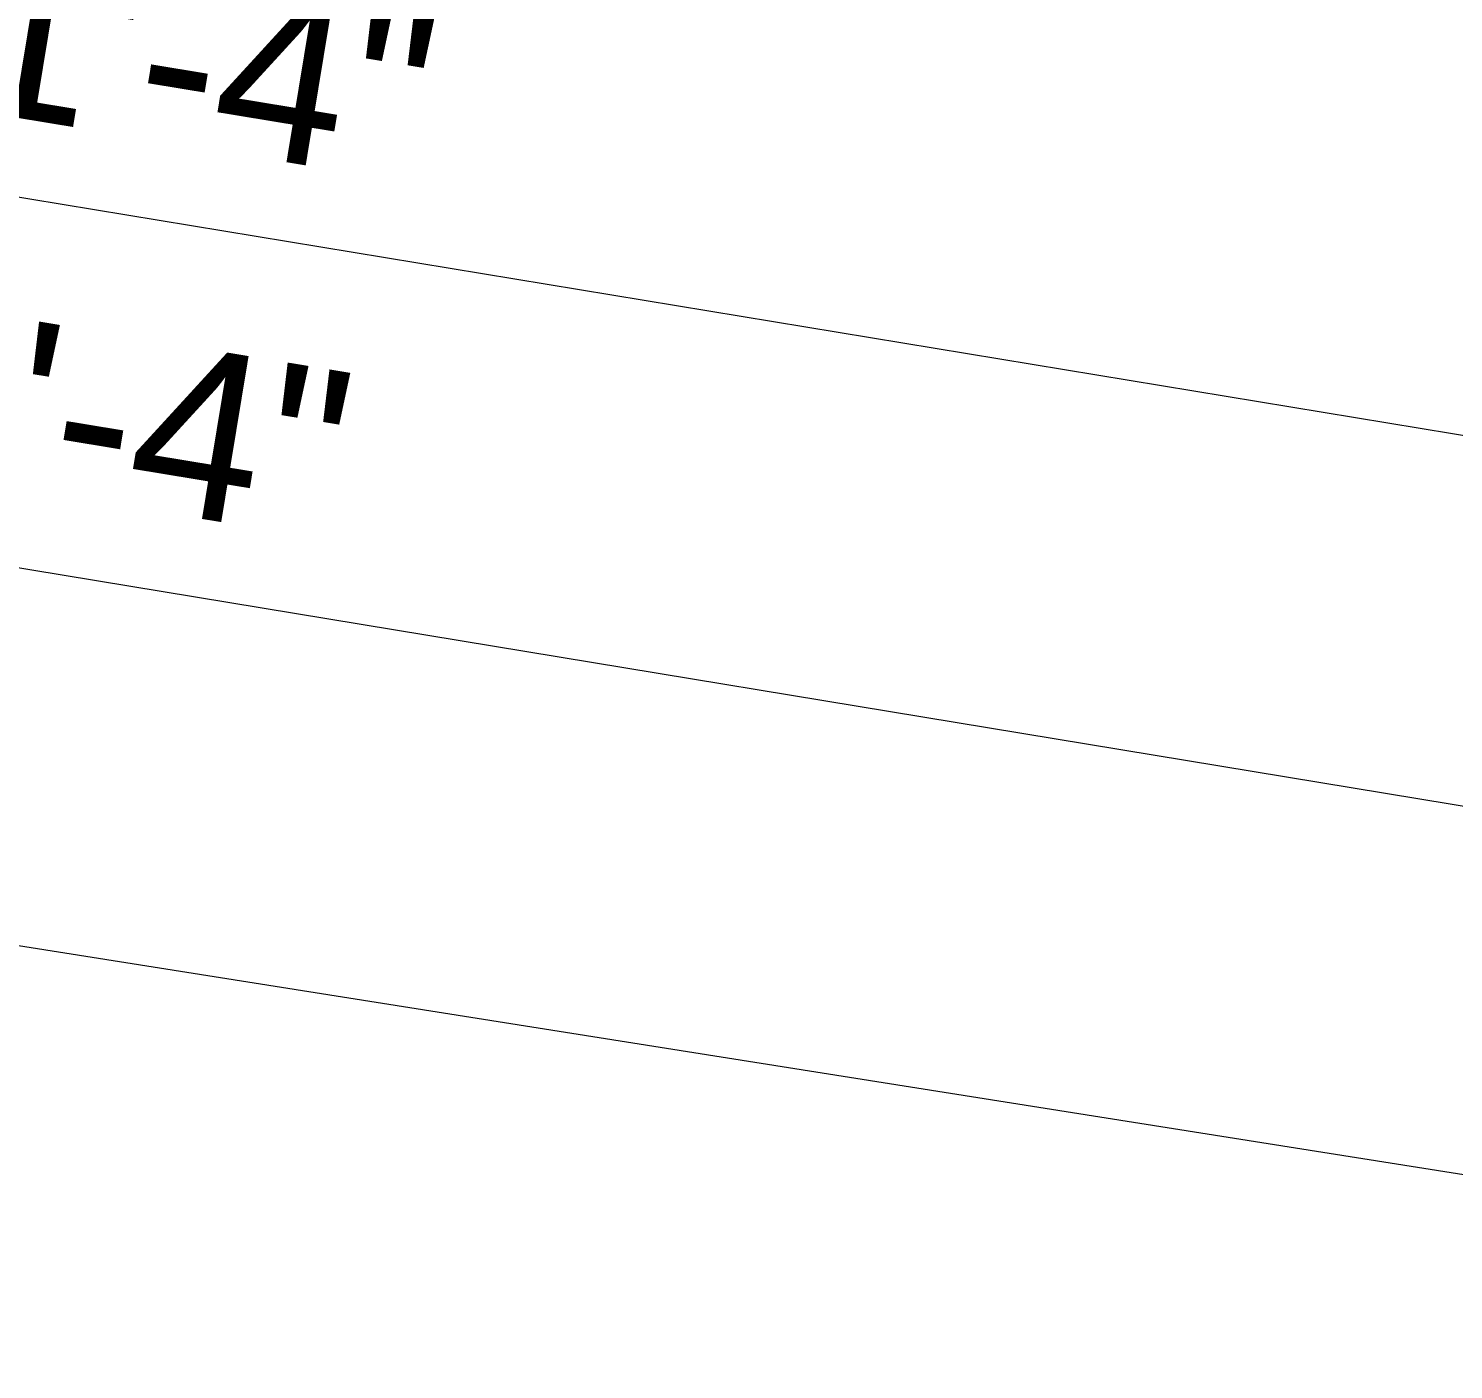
# Model space of a CAD drawing. Header units: inches. Extents: x -5587 to 4723, y -10407 to -7342.
# Drawn here: x 2048.2 to 2103.3, y -8019 to -7967.2 of the extents above; entities that cross this region are included whole.
import ezdxf

# ---------------------------------------------------------------- set-up
doc = ezdxf.new("R2010")
doc.units = ezdxf.units.IN
doc.header["$LTSCALE"] = 0.5
doc.header["$MEASUREMENT"] = 0
doc.header["$PDMODE"] = 66
doc.layers.add('DIM', color=180, linetype='Continuous', lineweight=5)
doc.styles.add('arial', font='arial.ttf')
doc.dimstyles.new('1 96', dxfattribs={"dimtxt": 6.5, "dimasz": 4, "dimexe": 0, "dimexo": 0, "dimgap": 3, "dimtad": 1, "dimdec": 0, "dimzin": 11, "dimdsep": 46, "dimlunit": 3, "dimtxsty": 'arial', "dimblk": 'oblique', "dimcen": 4, "dimse1": 1, "dimse2": 1, "dimclrd": 256, "dimclre": 256, "dimclrt": 256, "dimadec": 0, "dimazin": 0, "dimtfac": 1, "dimtdec": 0, "dimtix": 1, "dimtmove": 0, "dimatfit": 3, "dimldrblk": 'Arrow2', "dimfxl": 1, "dimtolj": 1, "dimtzin": 0, "dimlwd": -1, "dimlwe": 9, "dimarcsym": 0})

# ---------------------------------------------------------------- blocks, each defined once
blk = doc.blocks.new('oblique')
at = {"lineweight": 9}
for p, q in [((0, 1), (0, -1)), ((-0.5, -0.5), (0.5, 0.5)), ((1, 0), (-1, 0))]:
    blk.add_line(p, q, dxfattribs=at)
blk = doc.blocks.new('*D748')
at = {"layer": 'Defpoints', "color": 0, "transparency": 16777216}
for p in [(1990.766, -7922.807), (2124.964, -7946.923), (2118.618, -7985.391)]:
    blk.add_point(p, dxfattribs=at)
at = {"layer": 'DIM', "transparency": 16777216}
blk.add_line((1984.103, -7963.202), (2118.618, -7985.391), dxfattribs=at)
at = {"layer": 'DIM', "transparency": 16777216, "xscale": 4, "yscale": 4, "zscale": 4}
for p, rotation in [((1984.103, -7963.202), 170.6334039608101), ((2118.618, -7985.391), 350.6334039608101)]:
    blk.add_blockref('oblique', p, dxfattribs=dict(at, rotation=rotation))
at = {"layer": 'DIM', "transparency": 16777216, "insert": (2052.38, -7968.117), "char_height": 6.5, "attachment_point": 5, "rotation": 350.6334, "style": 'arial'}
blk.add_mtext('\\A1;11\'-4"', dxfattribs=at)
blk = doc.blocks.new('_Oblique')
at = {"color": 0, "linetype": 'ByBlock', "lineweight": -2}
blk.add_line((-0.5, -0.5), (0.5, 0.5), dxfattribs=at)
blk = doc.blocks.new('Arrow2')
for p, q in [((-4.103, 0.747), (-3.084, 0)), ((0, 0), (-4.103, 0.747)), ((-3.084, 0), (-4.103, -0.747)), ((-4.103, -0.747), (0, 0))]:
    blk.add_line(p, q)
blk.add_solid([(-4.103, 0.747), (0, 0), (-3.084, 0), (-4.103, -0.747)])
blk = doc.blocks.new('*D751')
at = {"layer": 'Defpoints', "color": 0, "transparency": 16777216}
for p in [(1984.766, -7916.807), (2130.964, -7940.923), (2121.197, -8000.135)]:
    blk.add_point(p, dxfattribs=at)
at = {"layer": 'DIM', "transparency": 16777216}
blk.add_line((1974.999, -7976.02), (2121.197, -8000.135), dxfattribs=at)
at = {"layer": 'DIM', "transparency": 16777216, "xscale": 4, "yscale": 4, "zscale": 4}
for p, rotation in [((1974.999, -7976.02), 170.6334039608101), ((2121.197, -8000.135), 350.6334039608101)]:
    blk.add_blockref('oblique', p, dxfattribs=dict(at, rotation=rotation))
at = {"layer": 'DIM', "transparency": 16777216, "insert": (2049.117, -7981.898), "char_height": 6.5, "attachment_point": 5, "rotation": 350.6334, "style": 'arial'}
blk.add_mtext('\\A1;12\'-4"', dxfattribs=at)
blk = doc.blocks.new('*D752')
at = {"layer": 'Defpoints', "color": 0, "transparency": 16777216}
for p in [(1826.766, -7897.735), (2136.964, -7946.923), (1815.961, -7965.876)]:
    blk.add_point(p, dxfattribs=at)
at = {"layer": 'DIM', "transparency": 16777216}
blk.add_line((2126.159, -8015.063), (1815.961, -7965.876), dxfattribs=at)
at = {"layer": 'DIM', "transparency": 16777216, "xscale": 4, "yscale": 4, "zscale": 4}
for p, rotation in [((1815.961, -7965.876), 170.9896899151757), ((2126.159, -8015.063), 350.9896899151757)]:
    blk.add_blockref('oblique', p, dxfattribs=dict(at, rotation=rotation))
at = {"layer": 'DIM', "transparency": 16777216, "insert": (1972.049, -7984.229), "char_height": 6.5, "attachment_point": 5, "rotation": 350.9897, "style": 'arial'}
blk.add_mtext('\\A1;26\'-2"', dxfattribs=at)

msp = doc.modelspace()

# ---------------------------------------------------------------- dimensions: what is measured, and where the dimension line sits
at = {"layer": 'DIM'}
dim = msp.add_aligned_dim(p1=(2136.964, -7946.923), p2=(1826.766, -7897.735), distance=68.992, dimstyle='1 96', override={"dimtmove": 1}, dxfattribs=at)
dim.commit()
dim.dimension.update_dxf_attribs({"geometry": '*D752', "text_midpoint": (1972.049, -7984.229)})
for base, p1, p2, picture, middle in [((2121.197, -8000.135), (1984.766, -7916.807), (2130.964, -7940.923), '*D751', (2049.117, -7981.898)), ((2118.618, -7985.391), (1990.766, -7922.807), (2124.964, -7946.923), '*D748', (2052.38, -7968.117))]:
    dim = msp.add_linear_dim(base=base, p1=p1, p2=p2, angle=170.6334, dimstyle='1 96', override={"dimtmove": 1}, dxfattribs=at)
    dim.commit()
    dim.dimension.update_dxf_attribs({"geometry": picture, "text_midpoint": middle})

doc.saveas('drawing.dxf')
